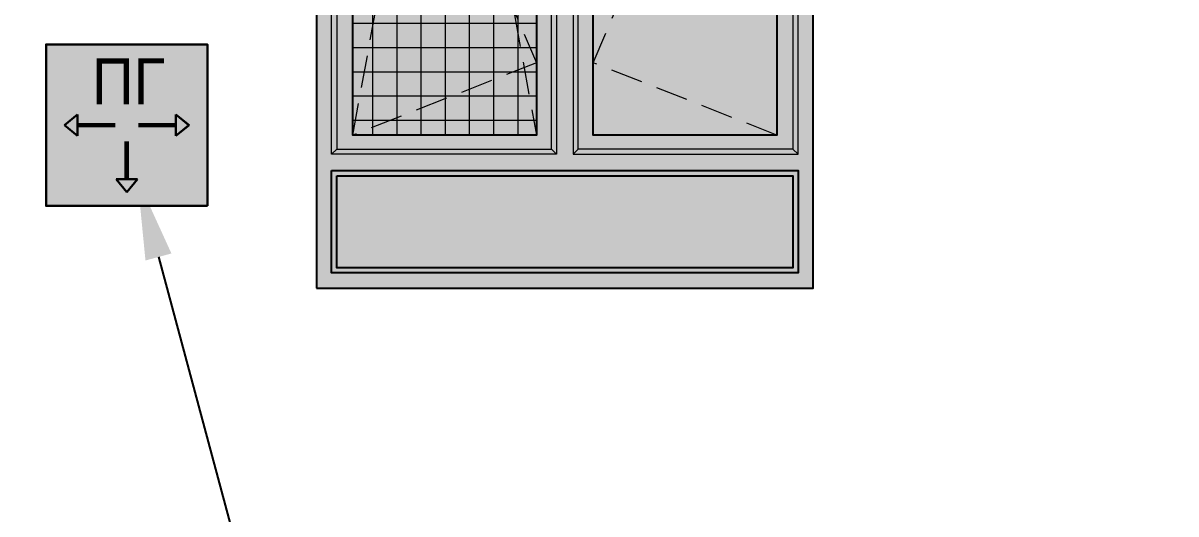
# Model space of a CAD drawing. Header units: millimetres. Extents: x -136099598 to 9192475, y 0 to 555997.
# Drawn here: x -291821 to -288248, y 288604 to 290124 of the extents above; entities that cross this region are included whole.
import ezdxf
from ezdxf import colors
from ezdxf.entities.mleader import LeaderData, LeaderLine
from ezdxf.math import Vec2, Vec3

# ---------------------------------------------------------------- set-up
doc = ezdxf.new("R2010")
doc.units = ezdxf.units.MM
doc.header["$MEASUREMENT"] = 0
doc.linetypes.add('ADSK_Штриховая_ш2 п1', pattern=[3, 2, -1])
doc.layers.get('0').update_dxf_attribs({"color": 250, "lineweight": 9})
doc.layers.add('!_Окно_00_Штрих_Стекло', color=7, linetype='Continuous', lineweight=0, true_color=0x737373)
doc.layers.add('RAL 7016', color=7, linetype='Continuous', lineweight=0, true_color=0x383e42)
for name, color, linetype in [('PDF _0', 7, 'Continuous'), ('PDF _PDF _0', 7, 'Continuous'), ('PDF _Текст', 7, 'Continuous'), ('Фасадные указатели', 7, 'Continuous')]:
    doc.layers.add(name, color=color, linetype=linetype)
for name, color, linetype, lineweight in [('АР-Выноски', 5, 'Continuous', 5), ('АР_Отметки', 250, 'Continuous', 15), ('Подвал', 250, 'ADSK_Штриховая_ш2 п1', 30), ('РАЗМЕРЫ ВНУТРЕННИЕ', 137, 'Continuous', 5)]:
    doc.layers.add(name, color=color, linetype=linetype, lineweight=lineweight)
doc.styles.add('ISOCPEUR', font='isocpeur.ttf', dxfattribs={"width": 0.7})
doc.styles.add('PDF ISOCPEUR', font='isocpeur.ttf')
doc.styles.add('стиль1', font='arial.ttf', dxfattribs={"width": 0.9, "height": 300})

# ---------------------------------------------------------------- blocks, each defined once
blk = doc.blocks.new('A$Cbb492947')
at = {"layer": '!_Окно_00_Штрих_Стекло'}
h = blk.add_hatch(color=256, dxfattribs=at)
h.dxf.hatch_style = 1
h.set_gradient(color1=(70, 92, 124), color2=(219, 225, 235), name='CURVED')
h.paths.add_polyline_path([(113, 2026.9), (682.1, 2026.9), (682.1, 473.5), (113, 473.5)])
h.paths.add_polyline_path([(1427.2, 2026.9), (858.1, 2026.9), (858.1, 473.5), (1427.2, 473.5)])
h.paths.add_polyline_path([(63, 347.5), (1477.2, 347.5), (1477.2, 63), (63, 63)])
at = {"layer": 'PDF _PDF _0', "lineweight": 0, "true_color": 0x636466}
h = blk.add_hatch(dxfattribs=at)
h.set_pattern_fill('ANSI37', color=251, scale=600, angle=135)
h.set_pattern_definition([(180, (263, 473.496), (-7e-15, -75), []), (270, (263, 473.496), (75, -1e-14), [])])
h.paths.add_polyline_path([(682.1, 473.5), (682.1, 2026.9), (113, 2026.4), (113, 474)])
at = {"layer": 'RAL 7016'}
h = blk.add_hatch(color=256, dxfattribs=at)
h.dxf.hatch_style = 1
h.paths.add_polyline_path([(0, 0), (1540.2, 0), (1540.2, 2139.9), (0, 2139.9)])
h.paths.add_polyline_path([(63, 347.5), (1477.2, 347.5), (1477.2, 63), (63, 63)], flags=16)
h.paths.add_polyline_path([(858.1, 2026.9), (1427.2, 2026.9), (1427.2, 473.5), (858.1, 473.5)], flags=16)
h.paths.add_polyline_path([(113, 2026.9), (682.1, 2026.9), (682.1, 473.5), (113, 473.5)], flags=16)
at = {"layer": 'PDF _0', "linetype": 'ADSK_Штриховая_ш2 п1', "lineweight": 0, "ltscale": 50}
for p, q in [((113, 2026.9), (682.1, 697.5)), ((113, 473.5), (397.5, 2026.9)), ((397.5, 2026.9), (682.1, 473.5)), ((858.1, 697.5), (1427.2, 2026.9)), ((682.1, 697.5), (113, 473.5)), ((1427.2, 473.5), (858.1, 697.5))]:
    blk.add_line(p, q, dxfattribs=at)
at = {"layer": 'PDF _Текст'}
for points in [[(0, 0), (1540.2, 0), (1540.2, 2139.9), (0, 2139.9)], [(113, 2026.9), (682.1, 2026.9), (682.1, 473.5), (113, 473.5)], [(858.1, 2026.9), (1427.2, 2026.9), (1427.2, 473.5), (858.1, 473.5)], [(47, 363.5), (1493.2, 363.5), (1493.2, 47), (47, 47)], [(63, 347.5), (1477.2, 347.5), (1477.2, 63), (63, 63)]]:
    blk.add_lwpolyline(points, close=True, dxfattribs=at)
at = {"layer": 'РАЗМЕРЫ ВНУТРЕННИЕ'}
for p, q in [((47, 2085.9), (63, 2069.9)), ((728.6, 2069.9), (744.6, 2085.9)), ((811.6, 2069.9), (795.6, 2085.9)), ((1493.2, 2085.9), (1477.2, 2069.9)), ((63, 430.5), (47, 414.5)), ((728.6, 430.5), (744.6, 414.5)), ((811.6, 430.5), (795.6, 414.5)), ((1477.2, 430.5), (1493.2, 414.5))]:
    blk.add_line(p, q, dxfattribs=at)
at = {"layer": 'РАЗМЕРЫ ВНУТРЕННИЕ', "color": 7}
for points in [[(744.6, 414.5), (47, 414.5), (47, 2085.9), (744.6, 2085.9)], [(795.6, 414.5), (1493.2, 414.5), (1493.2, 2085.9), (795.6, 2085.9)]]:
    blk.add_lwpolyline(points, close=True, dxfattribs=at)
at = {"layer": 'РАЗМЕРЫ ВНУТРЕННИЕ'}
for points in [[(63, 430.5), (728.6, 430.5), (728.6, 2069.9), (63, 2069.9)], [(1477.2, 430.5), (811.6, 430.5), (811.6, 2069.9), (1477.2, 2069.9)]]:
    blk.add_lwpolyline(points, close=True, dxfattribs=at)
at = {"layer": 'PDF _Текст', "lineweight": 0, "insert": (483.4, 2429), "char_height": 209.99, "attachment_point": 7, "style": 'PDF ISOCPEUR'}
blk.add_mtext('ОК-4', dxfattribs=at)
blk = doc.blocks.new('указатель ПГ')
at = {"layer": 'Фасадные указатели', "ltscale": 50}
h = blk.add_hatch(color=7, dxfattribs=at)
h.dxf.hatch_style = 1
h.paths.add_polyline_path([(0, 350), (0, 0), (350, 0), (350, 350)])
at = {"layer": 'Фасадные указатели', "lineweight": 30, "true_color": 0xdb0a0a}
h = blk.add_hatch(color=12, dxfattribs=at)
h.dxf.hatch_style = 1
h.paths.add_polyline_path([(40, 175), (68.3, 151.7), (68.3, 198.3)])
h = blk.add_hatch(color=12, dxfattribs=at)
h.dxf.hatch_style = 1
h.paths.add_polyline_path([(281.7, 198.3), (281.7, 151.7), (310, 175)])
h = blk.add_hatch(color=12, dxfattribs=at)
h.dxf.hatch_style = 1
h.paths.add_polyline_path([(175, 30), (198.3, 58.3), (151.7, 58.3)])
at = {"layer": 'Фасадные указатели', "color": 12, "lineweight": 30, "true_color": 0xdb0a0a}
blk.add_lwpolyline([(350, 0), (0, 0), (0, 350), (350, 350)], close=True, dxfattribs=at)
for points in [[(40, 175), (68.3, 198.3)], [(68.3, 198.3), (68.3, 151.7)], [(310, 175), (281.7, 198.3)], [(281.7, 198.3), (281.7, 151.7)], [(40, 175), (68.3, 151.7)], [(310, 175), (281.7, 151.7)], [(175, 30), (151.7, 58.3)], [(151.7, 58.3), (198.3, 58.3)], [(175, 30), (198.3, 58.3)]]:
    blk.add_lwpolyline(points, dxfattribs=at)
at = {"layer": 'Фасадные указатели', "color": 12, "lineweight": 30, "true_color": 0xdb0a0a, "const_width": 10}
for points in [[(150, 175), (68.3, 175)], [(200, 175), (281.7, 175)], [(175, 140), (175, 58.3)]]:
    blk.add_lwpolyline(points, dxfattribs=at)
at = {"layer": 'Фасадные указатели', "color": 12, "lineweight": 30, "true_color": 0xdb0a0a, "insert": (178.7, 270), "char_height": 100, "attachment_point": 5, "style": 'стиль1'}
blk.add_mtext_dynamic_manual_height_columns('ПГ', width=332.146, gutter_width=2500, heights=[0], dxfattribs=at)
blk = doc.blocks.new('_DotSmall')
at = {"color": 0, "linetype": 'ByBlock', "const_width": 0.5}
blk.add_lwpolyline([(-0.0625, 0, 1), (0.0625, 0, 1)], format="xyb", close=True, dxfattribs=at)

msp = doc.modelspace()

# ---------------------------------------------------------------- linework, layer by layer
at = {"layer": 'АР-Выноски'}
msp.add_lwpolyline([(-291401.3, 289399.7), (-290711, 286832.9)], dxfattribs=at)
msp.add_lwpolyline([(-291401.3, 289399.7), (-290711, 286832.9)], dxfattribs=at)
msp.add_solid([(-291441.6, 289388.9), (-291466.3, 289641.2), (-291361.1, 289410.6)], dxfattribs=at)
msp.add_solid([(-291441.6, 289388.9), (-291466.3, 289641.2), (-291361.1, 289410.6)], dxfattribs=at)
at = {"layer": 'Фасадные указатели', "color": 12, "lineweight": 30, "true_color": 0xdb0a0a}
msp.add_lwpolyline([(-291249.5, 289557.9), (-291749.5, 289557.9), (-291749.5, 290057.9), (-291249.5, 290057.9)], close=True, dxfattribs=at)
msp.add_lwpolyline([(-291249.5, 289557.9), (-291749.5, 289557.9), (-291749.5, 290057.9), (-291249.5, 290057.9)], close=True, dxfattribs=at)
msp.add_lwpolyline([(-291249.5, 289557.9), (-291749.5, 289557.9), (-291749.5, 290057.9), (-291249.5, 290057.9)], close=True, dxfattribs=at)
msp.add_lwpolyline([(-291249.5, 289557.9), (-291749.5, 289557.9), (-291749.5, 290057.9), (-291249.5, 290057.9)], close=True, dxfattribs=at)
msp.add_lwpolyline([(-291249.5, 289557.9), (-291749.5, 289557.9), (-291749.5, 290057.9), (-291249.5, 290057.9)], close=True, dxfattribs=at)
msp.add_lwpolyline([(-291249.5, 289557.9), (-291749.5, 289557.9), (-291749.5, 290057.9), (-291249.5, 290057.9)], close=True, dxfattribs=at)
msp.add_lwpolyline([(-291249.5, 289557.9), (-291749.5, 289557.9), (-291749.5, 290057.9), (-291249.5, 290057.9)], close=True, dxfattribs=at)
msp.add_lwpolyline([(-291249.5, 289557.9), (-291749.5, 289557.9), (-291749.5, 290057.9), (-291249.5, 290057.9)], close=True, dxfattribs=at)
msp.add_lwpolyline([(-291249.5, 289557.9), (-291749.5, 289557.9), (-291749.5, 290057.9), (-291249.5, 290057.9)], close=True, dxfattribs=at)
msp.add_lwpolyline([(-291249.5, 289557.9), (-291749.5, 289557.9), (-291749.5, 290057.9), (-291249.5, 290057.9)], close=True, dxfattribs=at)
msp.add_lwpolyline([(-291249.5, 289557.9), (-291749.5, 289557.9), (-291749.5, 290057.9), (-291249.5, 290057.9)], close=True, dxfattribs=at)
msp.add_lwpolyline([(-291249.5, 289557.9), (-291749.5, 289557.9), (-291749.5, 290057.9), (-291249.5, 290057.9)], close=True, dxfattribs=at)
msp.add_lwpolyline([(-291249.5, 289557.9), (-291749.5, 289557.9), (-291749.5, 290057.9), (-291249.5, 290057.9)], close=True, dxfattribs=at)
msp.add_lwpolyline([(-291249.5, 289557.9), (-291749.5, 289557.9), (-291749.5, 290057.9), (-291249.5, 290057.9)], close=True, dxfattribs=at)
msp.add_lwpolyline([(-291249.5, 289557.9), (-291749.5, 289557.9), (-291749.5, 290057.9), (-291249.5, 290057.9)], close=True, dxfattribs=at)
msp.add_lwpolyline([(-291249.5, 289557.9), (-291749.5, 289557.9), (-291749.5, 290057.9), (-291249.5, 290057.9)], close=True, dxfattribs=at)
msp.add_lwpolyline([(-291249.5, 289557.9), (-291749.5, 289557.9), (-291749.5, 290057.9), (-291249.5, 290057.9)], close=True, dxfattribs=at)
msp.add_lwpolyline([(-291249.5, 289557.9), (-291749.5, 289557.9), (-291749.5, 290057.9), (-291249.5, 290057.9)], close=True, dxfattribs=at)
msp.add_lwpolyline([(-291249.5, 289557.9), (-291749.5, 289557.9), (-291749.5, 290057.9), (-291249.5, 290057.9)], close=True, dxfattribs=at)
msp.add_lwpolyline([(-291249.5, 289557.9), (-291749.5, 289557.9), (-291749.5, 290057.9), (-291249.5, 290057.9)], close=True, dxfattribs=at)
msp.add_lwpolyline([(-291249.5, 289557.9), (-291749.5, 289557.9), (-291749.5, 290057.9), (-291249.5, 290057.9)], close=True, dxfattribs=at)
msp.add_lwpolyline([(-291249.5, 289557.9), (-291749.5, 289557.9), (-291749.5, 290057.9), (-291249.5, 290057.9)], close=True, dxfattribs=at)
msp.add_lwpolyline([(-291249.5, 289557.9), (-291749.5, 289557.9), (-291749.5, 290057.9), (-291249.5, 290057.9)], close=True, dxfattribs=at)
msp.add_lwpolyline([(-291249.5, 289557.9), (-291749.5, 289557.9), (-291749.5, 290057.9), (-291249.5, 290057.9)], close=True, dxfattribs=at)
msp.add_lwpolyline([(-291249.5, 289557.9), (-291749.5, 289557.9), (-291749.5, 290057.9), (-291249.5, 290057.9)], close=True, dxfattribs=at)
msp.add_lwpolyline([(-291249.5, 289557.9), (-291749.5, 289557.9), (-291749.5, 290057.9), (-291249.5, 290057.9)], close=True, dxfattribs=at)
msp.add_lwpolyline([(-291249.5, 289557.9), (-291749.5, 289557.9), (-291749.5, 290057.9), (-291249.5, 290057.9)], close=True, dxfattribs=at)
msp.add_lwpolyline([(-291249.5, 289557.9), (-291749.5, 289557.9), (-291749.5, 290057.9), (-291249.5, 290057.9)], close=True, dxfattribs=at)
msp.add_lwpolyline([(-291249.5, 289557.9), (-291749.5, 289557.9), (-291749.5, 290057.9), (-291249.5, 290057.9)], close=True, dxfattribs=at)
msp.add_lwpolyline([(-291249.5, 289557.9), (-291749.5, 289557.9), (-291749.5, 290057.9), (-291249.5, 290057.9)], close=True, dxfattribs=at)
msp.add_lwpolyline([(-291249.5, 289557.9), (-291749.5, 289557.9), (-291749.5, 290057.9), (-291249.5, 290057.9)], close=True, dxfattribs=at)
msp.add_lwpolyline([(-291249.5, 289557.9), (-291749.5, 289557.9), (-291749.5, 290057.9), (-291249.5, 290057.9)], close=True, dxfattribs=at)
msp.add_lwpolyline([(-291249.5, 289557.9), (-291749.5, 289557.9), (-291749.5, 290057.9), (-291249.5, 290057.9)], close=True, dxfattribs=at)
msp.add_lwpolyline([(-291249.5, 289557.9), (-291749.5, 289557.9), (-291749.5, 290057.9), (-291249.5, 290057.9)], close=True, dxfattribs=at)
msp.add_lwpolyline([(-291249.5, 289557.9), (-291749.5, 289557.9), (-291749.5, 290057.9), (-291249.5, 290057.9)], close=True, dxfattribs=at)
msp.add_lwpolyline([(-291249.5, 289557.9), (-291749.5, 289557.9), (-291749.5, 290057.9), (-291249.5, 290057.9)], close=True, dxfattribs=at)
for points in [[(-291692.4, 289807.9), (-291652, 289841.2)], [(-291692.4, 289807.9), (-291652, 289841.2)], [(-291692.4, 289807.9), (-291652, 289841.2)], [(-291692.4, 289807.9), (-291652, 289841.2)], [(-291692.4, 289807.9), (-291652, 289841.2)], [(-291692.4, 289807.9), (-291652, 289841.2)], [(-291692.4, 289807.9), (-291652, 289841.2)], [(-291692.4, 289807.9), (-291652, 289841.2)], [(-291692.4, 289807.9), (-291652, 289841.2)], [(-291692.4, 289807.9), (-291652, 289841.2)], [(-291692.4, 289807.9), (-291652, 289841.2)], [(-291692.4, 289807.9), (-291652, 289841.2)], [(-291692.4, 289807.9), (-291652, 289841.2)], [(-291692.4, 289807.9), (-291652, 289841.2)], [(-291692.4, 289807.9), (-291652, 289841.2)], [(-291692.4, 289807.9), (-291652, 289841.2)], [(-291692.4, 289807.9), (-291652, 289841.2)], [(-291692.4, 289807.9), (-291652, 289841.2)], [(-291692.4, 289807.9), (-291652, 289841.2)], [(-291692.4, 289807.9), (-291652, 289841.2)], [(-291692.4, 289807.9), (-291652, 289841.2)], [(-291692.4, 289807.9), (-291652, 289841.2)], [(-291692.4, 289807.9), (-291652, 289841.2)], [(-291692.4, 289807.9), (-291652, 289841.2)], [(-291692.4, 289807.9), (-291652, 289841.2)], [(-291692.4, 289807.9), (-291652, 289841.2)], [(-291692.4, 289807.9), (-291652, 289841.2)], [(-291692.4, 289807.9), (-291652, 289841.2)], [(-291692.4, 289807.9), (-291652, 289841.2)], [(-291692.4, 289807.9), (-291652, 289841.2)], [(-291692.4, 289807.9), (-291652, 289841.2)], [(-291692.4, 289807.9), (-291652, 289841.2)], [(-291692.4, 289807.9), (-291652, 289841.2)], [(-291692.4, 289807.9), (-291652, 289841.2)], [(-291692.4, 289807.9), (-291652, 289841.2)], [(-291692.4, 289807.9), (-291652, 289841.2)], [(-291652, 289841.2), (-291652, 289774.6)], [(-291652, 289841.2), (-291652, 289774.6)], [(-291652, 289841.2), (-291652, 289774.6)], [(-291652, 289841.2), (-291652, 289774.6)], [(-291652, 289841.2), (-291652, 289774.6)], [(-291652, 289841.2), (-291652, 289774.6)], [(-291652, 289841.2), (-291652, 289774.6)], [(-291652, 289841.2), (-291652, 289774.6)], [(-291652, 289841.2), (-291652, 289774.6)], [(-291652, 289841.2), (-291652, 289774.6)], [(-291652, 289841.2), (-291652, 289774.6)], [(-291652, 289841.2), (-291652, 289774.6)], [(-291652, 289841.2), (-291652, 289774.6)], [(-291652, 289841.2), (-291652, 289774.6)], [(-291652, 289841.2), (-291652, 289774.6)], [(-291652, 289841.2), (-291652, 289774.6)], [(-291652, 289841.2), (-291652, 289774.6)], [(-291652, 289841.2), (-291652, 289774.6)], [(-291652, 289841.2), (-291652, 289774.6)], [(-291652, 289841.2), (-291652, 289774.6)], [(-291652, 289841.2), (-291652, 289774.6)], [(-291652, 289841.2), (-291652, 289774.6)], [(-291652, 289841.2), (-291652, 289774.6)], [(-291652, 289841.2), (-291652, 289774.6)], [(-291652, 289841.2), (-291652, 289774.6)], [(-291652, 289841.2), (-291652, 289774.6)], [(-291652, 289841.2), (-291652, 289774.6)], [(-291652, 289841.2), (-291652, 289774.6)], [(-291652, 289841.2), (-291652, 289774.6)], [(-291652, 289841.2), (-291652, 289774.6)], [(-291652, 289841.2), (-291652, 289774.6)], [(-291652, 289841.2), (-291652, 289774.6)], [(-291652, 289841.2), (-291652, 289774.6)], [(-291652, 289841.2), (-291652, 289774.6)], [(-291652, 289841.2), (-291652, 289774.6)], [(-291652, 289841.2), (-291652, 289774.6)], [(-291306.7, 289807.9), (-291347.1, 289841.2)], [(-291347.1, 289841.2), (-291347.1, 289774.6)], [(-291306.7, 289807.9), (-291347.1, 289841.2)], [(-291347.1, 289841.2), (-291347.1, 289774.6)], [(-291306.7, 289807.9), (-291347.1, 289841.2)], [(-291347.1, 289841.2), (-291347.1, 289774.6)], [(-291306.7, 289807.9), (-291347.1, 289841.2)], [(-291347.1, 289841.2), (-291347.1, 289774.6)], [(-291306.7, 289807.9), (-291347.1, 289841.2)], [(-291347.1, 289841.2), (-291347.1, 289774.6)], [(-291306.7, 289807.9), (-291347.1, 289841.2)], [(-291347.1, 289841.2), (-291347.1, 289774.6)], [(-291306.7, 289807.9), (-291347.1, 289841.2)], [(-291347.1, 289841.2), (-291347.1, 289774.6)], [(-291306.7, 289807.9), (-291347.1, 289841.2)], [(-291347.1, 289841.2), (-291347.1, 289774.6)], [(-291306.7, 289807.9), (-291347.1, 289841.2)], [(-291347.1, 289841.2), (-291347.1, 289774.6)], [(-291306.7, 289807.9), (-291347.1, 289841.2)], [(-291347.1, 289841.2), (-291347.1, 289774.6)], [(-291306.7, 289807.9), (-291347.1, 289841.2)], [(-291347.1, 289841.2), (-291347.1, 289774.6)], [(-291306.7, 289807.9), (-291347.1, 289841.2)], [(-291347.1, 289841.2), (-291347.1, 289774.6)], [(-291306.7, 289807.9), (-291347.1, 289841.2)], [(-291347.1, 289841.2), (-291347.1, 289774.6)], [(-291306.7, 289807.9), (-291347.1, 289841.2)], [(-291347.1, 289841.2), (-291347.1, 289774.6)], [(-291306.7, 289807.9), (-291347.1, 289841.2)], [(-291347.1, 289841.2), (-291347.1, 289774.6)], [(-291306.7, 289807.9), (-291347.1, 289841.2)], [(-291347.1, 289841.2), (-291347.1, 289774.6)], [(-291306.7, 289807.9), (-291347.1, 289841.2)], [(-291347.1, 289841.2), (-291347.1, 289774.6)], [(-291306.7, 289807.9), (-291347.1, 289841.2)], [(-291347.1, 289841.2), (-291347.1, 289774.6)], [(-291306.7, 289807.9), (-291347.1, 289841.2)], [(-291347.1, 289841.2), (-291347.1, 289774.6)], [(-291306.7, 289807.9), (-291347.1, 289841.2)], [(-291347.1, 289841.2), (-291347.1, 289774.6)], [(-291306.7, 289807.9), (-291347.1, 289841.2)], [(-291347.1, 289841.2), (-291347.1, 289774.6)], [(-291306.7, 289807.9), (-291347.1, 289841.2)], [(-291347.1, 289841.2), (-291347.1, 289774.6)], [(-291306.7, 289807.9), (-291347.1, 289841.2)], [(-291347.1, 289841.2), (-291347.1, 289774.6)], [(-291306.7, 289807.9), (-291347.1, 289841.2)], [(-291347.1, 289841.2), (-291347.1, 289774.6)], [(-291306.7, 289807.9), (-291347.1, 289841.2)], [(-291347.1, 289841.2), (-291347.1, 289774.6)], [(-291306.7, 289807.9), (-291347.1, 289841.2)], [(-291347.1, 289841.2), (-291347.1, 289774.6)], [(-291306.7, 289807.9), (-291347.1, 289841.2)], [(-291347.1, 289841.2), (-291347.1, 289774.6)], [(-291306.7, 289807.9), (-291347.1, 289841.2)], [(-291347.1, 289841.2), (-291347.1, 289774.6)], [(-291306.7, 289807.9), (-291347.1, 289841.2)], [(-291347.1, 289841.2), (-291347.1, 289774.6)], [(-291306.7, 289807.9), (-291347.1, 289841.2)], [(-291347.1, 289841.2), (-291347.1, 289774.6)], [(-291306.7, 289807.9), (-291347.1, 289841.2)], [(-291347.1, 289841.2), (-291347.1, 289774.6)], [(-291306.7, 289807.9), (-291347.1, 289841.2)], [(-291347.1, 289841.2), (-291347.1, 289774.6)], [(-291306.7, 289807.9), (-291347.1, 289841.2)], [(-291347.1, 289841.2), (-291347.1, 289774.6)], [(-291306.7, 289807.9), (-291347.1, 289841.2)], [(-291347.1, 289841.2), (-291347.1, 289774.6)], [(-291306.7, 289807.9), (-291347.1, 289841.2)], [(-291347.1, 289841.2), (-291347.1, 289774.6)], [(-291306.7, 289807.9), (-291347.1, 289841.2)], [(-291347.1, 289841.2), (-291347.1, 289774.6)], [(-291692.4, 289807.9), (-291652, 289774.6)], [(-291692.4, 289807.9), (-291652, 289774.6)], [(-291692.4, 289807.9), (-291652, 289774.6)], [(-291692.4, 289807.9), (-291652, 289774.6)], [(-291692.4, 289807.9), (-291652, 289774.6)], [(-291692.4, 289807.9), (-291652, 289774.6)], [(-291692.4, 289807.9), (-291652, 289774.6)], [(-291692.4, 289807.9), (-291652, 289774.6)], [(-291692.4, 289807.9), (-291652, 289774.6)], [(-291692.4, 289807.9), (-291652, 289774.6)], [(-291692.4, 289807.9), (-291652, 289774.6)], [(-291692.4, 289807.9), (-291652, 289774.6)], [(-291692.4, 289807.9), (-291652, 289774.6)], [(-291692.4, 289807.9), (-291652, 289774.6)], [(-291692.4, 289807.9), (-291652, 289774.6)], [(-291692.4, 289807.9), (-291652, 289774.6)], [(-291692.4, 289807.9), (-291652, 289774.6)], [(-291692.4, 289807.9), (-291652, 289774.6)], [(-291692.4, 289807.9), (-291652, 289774.6)], [(-291692.4, 289807.9), (-291652, 289774.6)], [(-291692.4, 289807.9), (-291652, 289774.6)], [(-291692.4, 289807.9), (-291652, 289774.6)], [(-291692.4, 289807.9), (-291652, 289774.6)], [(-291692.4, 289807.9), (-291652, 289774.6)], [(-291692.4, 289807.9), (-291652, 289774.6)], [(-291692.4, 289807.9), (-291652, 289774.6)], [(-291692.4, 289807.9), (-291652, 289774.6)], [(-291692.4, 289807.9), (-291652, 289774.6)], [(-291692.4, 289807.9), (-291652, 289774.6)], [(-291692.4, 289807.9), (-291652, 289774.6)], [(-291692.4, 289807.9), (-291652, 289774.6)], [(-291692.4, 289807.9), (-291652, 289774.6)], [(-291692.4, 289807.9), (-291652, 289774.6)], [(-291692.4, 289807.9), (-291652, 289774.6)], [(-291692.4, 289807.9), (-291652, 289774.6)], [(-291692.4, 289807.9), (-291652, 289774.6)], [(-291306.7, 289807.9), (-291347.1, 289774.6)], [(-291306.7, 289807.9), (-291347.1, 289774.6)], [(-291306.7, 289807.9), (-291347.1, 289774.6)], [(-291306.7, 289807.9), (-291347.1, 289774.6)], [(-291306.7, 289807.9), (-291347.1, 289774.6)], [(-291306.7, 289807.9), (-291347.1, 289774.6)], [(-291306.7, 289807.9), (-291347.1, 289774.6)], [(-291306.7, 289807.9), (-291347.1, 289774.6)], [(-291306.7, 289807.9), (-291347.1, 289774.6)], [(-291306.7, 289807.9), (-291347.1, 289774.6)], [(-291306.7, 289807.9), (-291347.1, 289774.6)], [(-291306.7, 289807.9), (-291347.1, 289774.6)], [(-291306.7, 289807.9), (-291347.1, 289774.6)], [(-291306.7, 289807.9), (-291347.1, 289774.6)], [(-291306.7, 289807.9), (-291347.1, 289774.6)], [(-291306.7, 289807.9), (-291347.1, 289774.6)], [(-291306.7, 289807.9), (-291347.1, 289774.6)], [(-291306.7, 289807.9), (-291347.1, 289774.6)], [(-291306.7, 289807.9), (-291347.1, 289774.6)], [(-291306.7, 289807.9), (-291347.1, 289774.6)], [(-291306.7, 289807.9), (-291347.1, 289774.6)], [(-291306.7, 289807.9), (-291347.1, 289774.6)], [(-291306.7, 289807.9), (-291347.1, 289774.6)], [(-291306.7, 289807.9), (-291347.1, 289774.6)], [(-291306.7, 289807.9), (-291347.1, 289774.6)], [(-291306.7, 289807.9), (-291347.1, 289774.6)], [(-291306.7, 289807.9), (-291347.1, 289774.6)], [(-291306.7, 289807.9), (-291347.1, 289774.6)], [(-291306.7, 289807.9), (-291347.1, 289774.6)], [(-291306.7, 289807.9), (-291347.1, 289774.6)], [(-291306.7, 289807.9), (-291347.1, 289774.6)], [(-291306.7, 289807.9), (-291347.1, 289774.6)], [(-291306.7, 289807.9), (-291347.1, 289774.6)], [(-291306.7, 289807.9), (-291347.1, 289774.6)], [(-291306.7, 289807.9), (-291347.1, 289774.6)], [(-291306.7, 289807.9), (-291347.1, 289774.6)], [(-291499.5, 289600.8), (-291532.8, 289641.2)], [(-291532.8, 289641.2), (-291466.3, 289641.2)], [(-291499.5, 289600.8), (-291532.8, 289641.2)], [(-291532.8, 289641.2), (-291466.3, 289641.2)], [(-291499.5, 289600.8), (-291532.8, 289641.2)], [(-291532.8, 289641.2), (-291466.3, 289641.2)], [(-291499.5, 289600.8), (-291532.8, 289641.2)], [(-291532.8, 289641.2), (-291466.3, 289641.2)], [(-291499.5, 289600.8), (-291532.8, 289641.2)], [(-291532.8, 289641.2), (-291466.3, 289641.2)], [(-291499.5, 289600.8), (-291532.8, 289641.2)], [(-291532.8, 289641.2), (-291466.3, 289641.2)], [(-291499.5, 289600.8), (-291532.8, 289641.2)], [(-291532.8, 289641.2), (-291466.3, 289641.2)], [(-291499.5, 289600.8), (-291532.8, 289641.2)], [(-291532.8, 289641.2), (-291466.3, 289641.2)], [(-291499.5, 289600.8), (-291532.8, 289641.2)], [(-291532.8, 289641.2), (-291466.3, 289641.2)], [(-291499.5, 289600.8), (-291532.8, 289641.2)], [(-291532.8, 289641.2), (-291466.3, 289641.2)], [(-291499.5, 289600.8), (-291532.8, 289641.2)], [(-291532.8, 289641.2), (-291466.3, 289641.2)], [(-291499.5, 289600.8), (-291532.8, 289641.2)], [(-291532.8, 289641.2), (-291466.3, 289641.2)], [(-291499.5, 289600.8), (-291532.8, 289641.2)], [(-291532.8, 289641.2), (-291466.3, 289641.2)], [(-291499.5, 289600.8), (-291532.8, 289641.2)], [(-291532.8, 289641.2), (-291466.3, 289641.2)], [(-291499.5, 289600.8), (-291532.8, 289641.2)], [(-291532.8, 289641.2), (-291466.3, 289641.2)], [(-291499.5, 289600.8), (-291532.8, 289641.2)], [(-291532.8, 289641.2), (-291466.3, 289641.2)], [(-291499.5, 289600.8), (-291532.8, 289641.2)], [(-291532.8, 289641.2), (-291466.3, 289641.2)], [(-291499.5, 289600.8), (-291532.8, 289641.2)], [(-291532.8, 289641.2), (-291466.3, 289641.2)], [(-291499.5, 289600.8), (-291532.8, 289641.2)], [(-291532.8, 289641.2), (-291466.3, 289641.2)], [(-291499.5, 289600.8), (-291532.8, 289641.2)], [(-291532.8, 289641.2), (-291466.3, 289641.2)], [(-291499.5, 289600.8), (-291532.8, 289641.2)], [(-291532.8, 289641.2), (-291466.3, 289641.2)], [(-291499.5, 289600.8), (-291532.8, 289641.2)], [(-291532.8, 289641.2), (-291466.3, 289641.2)], [(-291499.5, 289600.8), (-291532.8, 289641.2)], [(-291532.8, 289641.2), (-291466.3, 289641.2)], [(-291499.5, 289600.8), (-291532.8, 289641.2)], [(-291532.8, 289641.2), (-291466.3, 289641.2)], [(-291499.5, 289600.8), (-291532.8, 289641.2)], [(-291532.8, 289641.2), (-291466.3, 289641.2)], [(-291499.5, 289600.8), (-291532.8, 289641.2)], [(-291532.8, 289641.2), (-291466.3, 289641.2)], [(-291499.5, 289600.8), (-291532.8, 289641.2)], [(-291532.8, 289641.2), (-291466.3, 289641.2)], [(-291499.5, 289600.8), (-291532.8, 289641.2)], [(-291532.8, 289641.2), (-291466.3, 289641.2)], [(-291499.5, 289600.8), (-291532.8, 289641.2)], [(-291532.8, 289641.2), (-291466.3, 289641.2)], [(-291499.5, 289600.8), (-291532.8, 289641.2)], [(-291532.8, 289641.2), (-291466.3, 289641.2)], [(-291499.5, 289600.8), (-291532.8, 289641.2)], [(-291532.8, 289641.2), (-291466.3, 289641.2)], [(-291499.5, 289600.8), (-291532.8, 289641.2)], [(-291532.8, 289641.2), (-291466.3, 289641.2)], [(-291499.5, 289600.8), (-291532.8, 289641.2)], [(-291532.8, 289641.2), (-291466.3, 289641.2)], [(-291499.5, 289600.8), (-291532.8, 289641.2)], [(-291532.8, 289641.2), (-291466.3, 289641.2)], [(-291499.5, 289600.8), (-291532.8, 289641.2)], [(-291532.8, 289641.2), (-291466.3, 289641.2)], [(-291499.5, 289600.8), (-291532.8, 289641.2)], [(-291532.8, 289641.2), (-291466.3, 289641.2)], [(-291499.5, 289600.8), (-291466.3, 289641.2)], [(-291499.5, 289600.8), (-291466.3, 289641.2)], [(-291499.5, 289600.8), (-291466.3, 289641.2)], [(-291499.5, 289600.8), (-291466.3, 289641.2)], [(-291499.5, 289600.8), (-291466.3, 289641.2)], [(-291499.5, 289600.8), (-291466.3, 289641.2)], [(-291499.5, 289600.8), (-291466.3, 289641.2)], [(-291499.5, 289600.8), (-291466.3, 289641.2)], [(-291499.5, 289600.8), (-291466.3, 289641.2)], [(-291499.5, 289600.8), (-291466.3, 289641.2)], [(-291499.5, 289600.8), (-291466.3, 289641.2)], [(-291499.5, 289600.8), (-291466.3, 289641.2)], [(-291499.5, 289600.8), (-291466.3, 289641.2)], [(-291499.5, 289600.8), (-291466.3, 289641.2)], [(-291499.5, 289600.8), (-291466.3, 289641.2)], [(-291499.5, 289600.8), (-291466.3, 289641.2)], [(-291499.5, 289600.8), (-291466.3, 289641.2)], [(-291499.5, 289600.8), (-291466.3, 289641.2)], [(-291499.5, 289600.8), (-291466.3, 289641.2)], [(-291499.5, 289600.8), (-291466.3, 289641.2)], [(-291499.5, 289600.8), (-291466.3, 289641.2)], [(-291499.5, 289600.8), (-291466.3, 289641.2)], [(-291499.5, 289600.8), (-291466.3, 289641.2)], [(-291499.5, 289600.8), (-291466.3, 289641.2)], [(-291499.5, 289600.8), (-291466.3, 289641.2)], [(-291499.5, 289600.8), (-291466.3, 289641.2)], [(-291499.5, 289600.8), (-291466.3, 289641.2)], [(-291499.5, 289600.8), (-291466.3, 289641.2)], [(-291499.5, 289600.8), (-291466.3, 289641.2)], [(-291499.5, 289600.8), (-291466.3, 289641.2)], [(-291499.5, 289600.8), (-291466.3, 289641.2)], [(-291499.5, 289600.8), (-291466.3, 289641.2)], [(-291499.5, 289600.8), (-291466.3, 289641.2)], [(-291499.5, 289600.8), (-291466.3, 289641.2)], [(-291499.5, 289600.8), (-291466.3, 289641.2)], [(-291499.5, 289600.8), (-291466.3, 289641.2)]]:
    msp.add_lwpolyline(points, dxfattribs=at)
at = {"layer": 'Фасадные указатели', "color": 12, "lineweight": 30, "true_color": 0xdb0a0a, "const_width": 14.3}
for points in [[(-291535.2, 289807.9), (-291652, 289807.9)], [(-291535.2, 289807.9), (-291652, 289807.9)], [(-291535.2, 289807.9), (-291652, 289807.9)], [(-291535.2, 289807.9), (-291652, 289807.9)], [(-291535.2, 289807.9), (-291652, 289807.9)], [(-291535.2, 289807.9), (-291652, 289807.9)], [(-291535.2, 289807.9), (-291652, 289807.9)], [(-291535.2, 289807.9), (-291652, 289807.9)], [(-291535.2, 289807.9), (-291652, 289807.9)], [(-291535.2, 289807.9), (-291652, 289807.9)], [(-291535.2, 289807.9), (-291652, 289807.9)], [(-291535.2, 289807.9), (-291652, 289807.9)], [(-291535.2, 289807.9), (-291652, 289807.9)], [(-291535.2, 289807.9), (-291652, 289807.9)], [(-291535.2, 289807.9), (-291652, 289807.9)], [(-291535.2, 289807.9), (-291652, 289807.9)], [(-291535.2, 289807.9), (-291652, 289807.9)], [(-291535.2, 289807.9), (-291652, 289807.9)], [(-291535.2, 289807.9), (-291652, 289807.9)], [(-291535.2, 289807.9), (-291652, 289807.9)], [(-291535.2, 289807.9), (-291652, 289807.9)], [(-291535.2, 289807.9), (-291652, 289807.9)], [(-291535.2, 289807.9), (-291652, 289807.9)], [(-291535.2, 289807.9), (-291652, 289807.9)], [(-291535.2, 289807.9), (-291652, 289807.9)], [(-291535.2, 289807.9), (-291652, 289807.9)], [(-291535.2, 289807.9), (-291652, 289807.9)], [(-291535.2, 289807.9), (-291652, 289807.9)], [(-291535.2, 289807.9), (-291652, 289807.9)], [(-291535.2, 289807.9), (-291652, 289807.9)], [(-291535.2, 289807.9), (-291652, 289807.9)], [(-291535.2, 289807.9), (-291652, 289807.9)], [(-291535.2, 289807.9), (-291652, 289807.9)], [(-291535.2, 289807.9), (-291652, 289807.9)], [(-291535.2, 289807.9), (-291652, 289807.9)], [(-291535.2, 289807.9), (-291652, 289807.9)], [(-291463.8, 289807.9), (-291347.1, 289807.9)], [(-291463.8, 289807.9), (-291347.1, 289807.9)], [(-291463.8, 289807.9), (-291347.1, 289807.9)], [(-291463.8, 289807.9), (-291347.1, 289807.9)], [(-291463.8, 289807.9), (-291347.1, 289807.9)], [(-291463.8, 289807.9), (-291347.1, 289807.9)], [(-291463.8, 289807.9), (-291347.1, 289807.9)], [(-291463.8, 289807.9), (-291347.1, 289807.9)], [(-291463.8, 289807.9), (-291347.1, 289807.9)], [(-291463.8, 289807.9), (-291347.1, 289807.9)], [(-291463.8, 289807.9), (-291347.1, 289807.9)], [(-291463.8, 289807.9), (-291347.1, 289807.9)], [(-291463.8, 289807.9), (-291347.1, 289807.9)], [(-291463.8, 289807.9), (-291347.1, 289807.9)], [(-291463.8, 289807.9), (-291347.1, 289807.9)], [(-291463.8, 289807.9), (-291347.1, 289807.9)], [(-291463.8, 289807.9), (-291347.1, 289807.9)], [(-291463.8, 289807.9), (-291347.1, 289807.9)], [(-291463.8, 289807.9), (-291347.1, 289807.9)], [(-291463.8, 289807.9), (-291347.1, 289807.9)], [(-291463.8, 289807.9), (-291347.1, 289807.9)], [(-291463.8, 289807.9), (-291347.1, 289807.9)], [(-291463.8, 289807.9), (-291347.1, 289807.9)], [(-291463.8, 289807.9), (-291347.1, 289807.9)], [(-291463.8, 289807.9), (-291347.1, 289807.9)], [(-291463.8, 289807.9), (-291347.1, 289807.9)], [(-291463.8, 289807.9), (-291347.1, 289807.9)], [(-291463.8, 289807.9), (-291347.1, 289807.9)], [(-291463.8, 289807.9), (-291347.1, 289807.9)], [(-291463.8, 289807.9), (-291347.1, 289807.9)], [(-291463.8, 289807.9), (-291347.1, 289807.9)], [(-291463.8, 289807.9), (-291347.1, 289807.9)], [(-291463.8, 289807.9), (-291347.1, 289807.9)], [(-291463.8, 289807.9), (-291347.1, 289807.9)], [(-291463.8, 289807.9), (-291347.1, 289807.9)], [(-291463.8, 289807.9), (-291347.1, 289807.9)], [(-291499.5, 289757.9), (-291499.5, 289641.2)], [(-291499.5, 289757.9), (-291499.5, 289641.2)], [(-291499.5, 289757.9), (-291499.5, 289641.2)], [(-291499.5, 289757.9), (-291499.5, 289641.2)], [(-291499.5, 289757.9), (-291499.5, 289641.2)], [(-291499.5, 289757.9), (-291499.5, 289641.2)], [(-291499.5, 289757.9), (-291499.5, 289641.2)], [(-291499.5, 289757.9), (-291499.5, 289641.2)], [(-291499.5, 289757.9), (-291499.5, 289641.2)], [(-291499.5, 289757.9), (-291499.5, 289641.2)], [(-291499.5, 289757.9), (-291499.5, 289641.2)], [(-291499.5, 289757.9), (-291499.5, 289641.2)], [(-291499.5, 289757.9), (-291499.5, 289641.2)], [(-291499.5, 289757.9), (-291499.5, 289641.2)], [(-291499.5, 289757.9), (-291499.5, 289641.2)], [(-291499.5, 289757.9), (-291499.5, 289641.2)], [(-291499.5, 289757.9), (-291499.5, 289641.2)], [(-291499.5, 289757.9), (-291499.5, 289641.2)], [(-291499.5, 289757.9), (-291499.5, 289641.2)], [(-291499.5, 289757.9), (-291499.5, 289641.2)], [(-291499.5, 289757.9), (-291499.5, 289641.2)], [(-291499.5, 289757.9), (-291499.5, 289641.2)], [(-291499.5, 289757.9), (-291499.5, 289641.2)], [(-291499.5, 289757.9), (-291499.5, 289641.2)], [(-291499.5, 289757.9), (-291499.5, 289641.2)], [(-291499.5, 289757.9), (-291499.5, 289641.2)], [(-291499.5, 289757.9), (-291499.5, 289641.2)], [(-291499.5, 289757.9), (-291499.5, 289641.2)], [(-291499.5, 289757.9), (-291499.5, 289641.2)], [(-291499.5, 289757.9), (-291499.5, 289641.2)], [(-291499.5, 289757.9), (-291499.5, 289641.2)], [(-291499.5, 289757.9), (-291499.5, 289641.2)], [(-291499.5, 289757.9), (-291499.5, 289641.2)], [(-291499.5, 289757.9), (-291499.5, 289641.2)], [(-291499.5, 289757.9), (-291499.5, 289641.2)], [(-291499.5, 289757.9), (-291499.5, 289641.2)]]:
    msp.add_lwpolyline(points, dxfattribs=at)

# ---------------------------------------------------------------- block references
at = {"layer": 'Подвал', "ltscale": 150}
msp.add_blockref('A$Cbb492947', (-290912, 289303.6), dxfattribs=at)
at = {"layer": 'Фасадные указатели', "xscale": 1.428571428571429, "yscale": 1.428571428571429, "zscale": 1.428571428571429}
msp.add_blockref('указатель ПГ', (-291749.5, 289557.9), dxfattribs=at)

# ---------------------------------------------------------------- texts
at = {"layer": 'Фасадные указатели', "color": 12, "lineweight": 30, "true_color": 0xdb0a0a, "insert": (-291494.2, 289943.6), "char_height": 142.86, "attachment_point": 5, "style": 'стиль1'}
msp.add_mtext_dynamic_manual_height_columns('ПГ', width=474.494, gutter_width=3571.4, heights=[0], dxfattribs=at)
msp.add_mtext_dynamic_manual_height_columns('ПГ', width=474.494, gutter_width=3571.4, heights=[0], dxfattribs=at)
msp.add_mtext_dynamic_manual_height_columns('ПГ', width=474.494, gutter_width=3571.4, heights=[0], dxfattribs=at)
msp.add_mtext_dynamic_manual_height_columns('ПГ', width=474.494, gutter_width=3571.4, heights=[0], dxfattribs=at)
msp.add_mtext_dynamic_manual_height_columns('ПГ', width=474.494, gutter_width=3571.4, heights=[0], dxfattribs=at)
msp.add_mtext_dynamic_manual_height_columns('ПГ', width=474.494, gutter_width=3571.4, heights=[0], dxfattribs=at)
msp.add_mtext_dynamic_manual_height_columns('ПГ', width=474.494, gutter_width=3571.4, heights=[0], dxfattribs=at)
msp.add_mtext_dynamic_manual_height_columns('ПГ', width=474.494, gutter_width=3571.4, heights=[0], dxfattribs=at)
msp.add_mtext_dynamic_manual_height_columns('ПГ', width=474.494, gutter_width=3571.4, heights=[0], dxfattribs=at)
msp.add_mtext_dynamic_manual_height_columns('ПГ', width=474.494, gutter_width=3571.4, heights=[0], dxfattribs=at)
msp.add_mtext_dynamic_manual_height_columns('ПГ', width=474.494, gutter_width=3571.4, heights=[0], dxfattribs=at)
msp.add_mtext_dynamic_manual_height_columns('ПГ', width=474.494, gutter_width=3571.4, heights=[0], dxfattribs=at)
msp.add_mtext_dynamic_manual_height_columns('ПГ', width=474.494, gutter_width=3571.4, heights=[0], dxfattribs=at)
msp.add_mtext_dynamic_manual_height_columns('ПГ', width=474.494, gutter_width=3571.4, heights=[0], dxfattribs=at)
msp.add_mtext_dynamic_manual_height_columns('ПГ', width=474.494, gutter_width=3571.4, heights=[0], dxfattribs=at)
msp.add_mtext_dynamic_manual_height_columns('ПГ', width=474.494, gutter_width=3571.4, heights=[0], dxfattribs=at)
msp.add_mtext_dynamic_manual_height_columns('ПГ', width=474.494, gutter_width=3571.4, heights=[0], dxfattribs=at)
msp.add_mtext_dynamic_manual_height_columns('ПГ', width=474.494, gutter_width=3571.4, heights=[0], dxfattribs=at)
msp.add_mtext_dynamic_manual_height_columns('ПГ', width=474.494, gutter_width=3571.4, heights=[0], dxfattribs=at)
msp.add_mtext_dynamic_manual_height_columns('ПГ', width=474.494, gutter_width=3571.4, heights=[0], dxfattribs=at)
msp.add_mtext_dynamic_manual_height_columns('ПГ', width=474.494, gutter_width=3571.4, heights=[0], dxfattribs=at)
msp.add_mtext_dynamic_manual_height_columns('ПГ', width=474.494, gutter_width=3571.4, heights=[0], dxfattribs=at)
msp.add_mtext_dynamic_manual_height_columns('ПГ', width=474.494, gutter_width=3571.4, heights=[0], dxfattribs=at)
msp.add_mtext_dynamic_manual_height_columns('ПГ', width=474.494, gutter_width=3571.4, heights=[0], dxfattribs=at)
msp.add_mtext_dynamic_manual_height_columns('ПГ', width=474.494, gutter_width=3571.4, heights=[0], dxfattribs=at)
msp.add_mtext_dynamic_manual_height_columns('ПГ', width=474.494, gutter_width=3571.4, heights=[0], dxfattribs=at)
msp.add_mtext_dynamic_manual_height_columns('ПГ', width=474.494, gutter_width=3571.4, heights=[0], dxfattribs=at)
msp.add_mtext_dynamic_manual_height_columns('ПГ', width=474.494, gutter_width=3571.4, heights=[0], dxfattribs=at)
msp.add_mtext_dynamic_manual_height_columns('ПГ', width=474.494, gutter_width=3571.4, heights=[0], dxfattribs=at)
msp.add_mtext_dynamic_manual_height_columns('ПГ', width=474.494, gutter_width=3571.4, heights=[0], dxfattribs=at)
msp.add_mtext_dynamic_manual_height_columns('ПГ', width=474.494, gutter_width=3571.4, heights=[0], dxfattribs=at)
msp.add_mtext_dynamic_manual_height_columns('ПГ', width=474.494, gutter_width=3571.4, heights=[0], dxfattribs=at)
msp.add_mtext_dynamic_manual_height_columns('ПГ', width=474.494, gutter_width=3571.4, heights=[0], dxfattribs=at)
msp.add_mtext_dynamic_manual_height_columns('ПГ', width=474.494, gutter_width=3571.4, heights=[0], dxfattribs=at)
msp.add_mtext_dynamic_manual_height_columns('ПГ', width=474.494, gutter_width=3571.4, heights=[0], dxfattribs=at)
msp.add_mtext_dynamic_manual_height_columns('ПГ', width=474.494, gutter_width=3571.4, heights=[0], dxfattribs=at)

# ---------------------------------------------------------------- leaders
at = {"layer": 'АР-Выноски'}
ml = msp.add_multileader_mtext('Standard', dxfattribs=at)
ml.set_content('Пожарный гидрант', color=256, style='ISOCPEUR')
ml.set_leader_properties()
ml.build(insert=Vec2(0, 0))
ml.multileader.update_dxf_attribs({"text_left_attachment_type": 6, "text_right_attachment_type": 6, "dogleg_length": 100, "arrow_head_size": 250})
ctx = ml.context
ctx.base_point, ctx.char_height, ctx.arrow_head_size, ctx.landing_gap_size, ctx.plane_origin = Vec3(-290364.5, 286832.9), 250, 250, 25, Vec3(-289535.1, 282782.8)
ctx.left_attachment, ctx.right_attachment = 6, 6
notes = []
notes.append((ctx, [(1, (1, 1, 0), (-290711, 286832.9), (1, 0), 346.5, [(0, [(-291466.3, 289641.2)], 0, [])])]))
ctx.mtext.insert, ctx.mtext.width, ctx.mtext.flow_direction = Vec3(-290339.5, 287157.9), 4039.486, 5
at = {"layer": 'АР_Отметки'}
ml = msp.add_multileader_mtext('Standard', dxfattribs=at)
ml.set_content('Л.4', color=256, style='ISOCPEUR')
ml.set_leader_properties(color=256, linetype='Continuous', lineweight=-1)
ml.set_arrow_properties(name='DOTSMALL')
ml.build(insert=Vec2(0, 0))
ml.multileader.update_dxf_attribs({"has_text_frame": 1, "text_left_attachment_type": 4, "text_right_attachment_type": 4, "dogleg_length": 100, "arrow_head_size": 180})
ctx = ml.context
ctx.base_point, ctx.char_height, ctx.arrow_head_size, ctx.landing_gap_size, ctx.plane_origin = Vec3(-311135.8, 538598.3), 250, 180, 50, Vec3(-283015.4, 526440.7)
ctx.left_attachment, ctx.right_attachment = 4, 4
notes.append((ctx, [(0, (0, 0, 0), (0, 0), (1, 0), 1, [])]))
ctx.mtext.insert, ctx.mtext.width, ctx.mtext.line_spacing_style, ctx.mtext.flow_direction = Vec3(-311085.8, 538931.7), 852.697, 2, 5
ml = msp.add_multileader_mtext('Standard', dxfattribs=at)
ml.set_content('+19,400', color=256, style='ISOCPEUR')
ml.set_leader_properties(color=256, linetype='Continuous', lineweight=-1)
ml.set_arrow_properties(name='DOTSMALL')
ml.build(insert=Vec2(0, 0))
ml.multileader.update_dxf_attribs({"has_text_frame": 1, "text_left_attachment_type": 4, "text_right_attachment_type": 4, "dogleg_length": 100, "arrow_head_size": 180})
ctx = ml.context
ctx.base_point, ctx.char_height, ctx.arrow_head_size, ctx.landing_gap_size, ctx.plane_origin = Vec3(-322660.1, 485151.1), 250, 180, 50, Vec3(-322657.2, 482963.8)
ctx.left_attachment, ctx.right_attachment = 4, 4
notes.append((ctx, [(0, (0, 0, 0), (0, 0), (1, 0), 1, [])]))
ctx.mtext.insert, ctx.mtext.width, ctx.mtext.defined_height, ctx.mtext.line_spacing_style, ctx.mtext.flow_direction = Vec3(-322610.1, 485484.5), 696.035, 776.5, 2, 5
for ctx, leaders in notes:
    for number, flags, end, landing, length, lines in leaders:
        leader = LeaderData()
        leader.index, (leader.has_last_leader_line, leader.has_dogleg_vector, leader.attachment_direction) = number, flags
        leader.last_leader_point, leader.dogleg_vector, leader.dogleg_length = Vec3(end), Vec3(landing), length
        for number, points, colour, breaks in lines:
            line = LeaderLine()
            line.index, line.vertices, line.color, line.breaks = number, Vec3.list(points), colors.encode_raw_color(colour), breaks
            leader.lines.append(line)
        ctx.leaders.append(leader)

doc.saveas('drawing.dxf')
